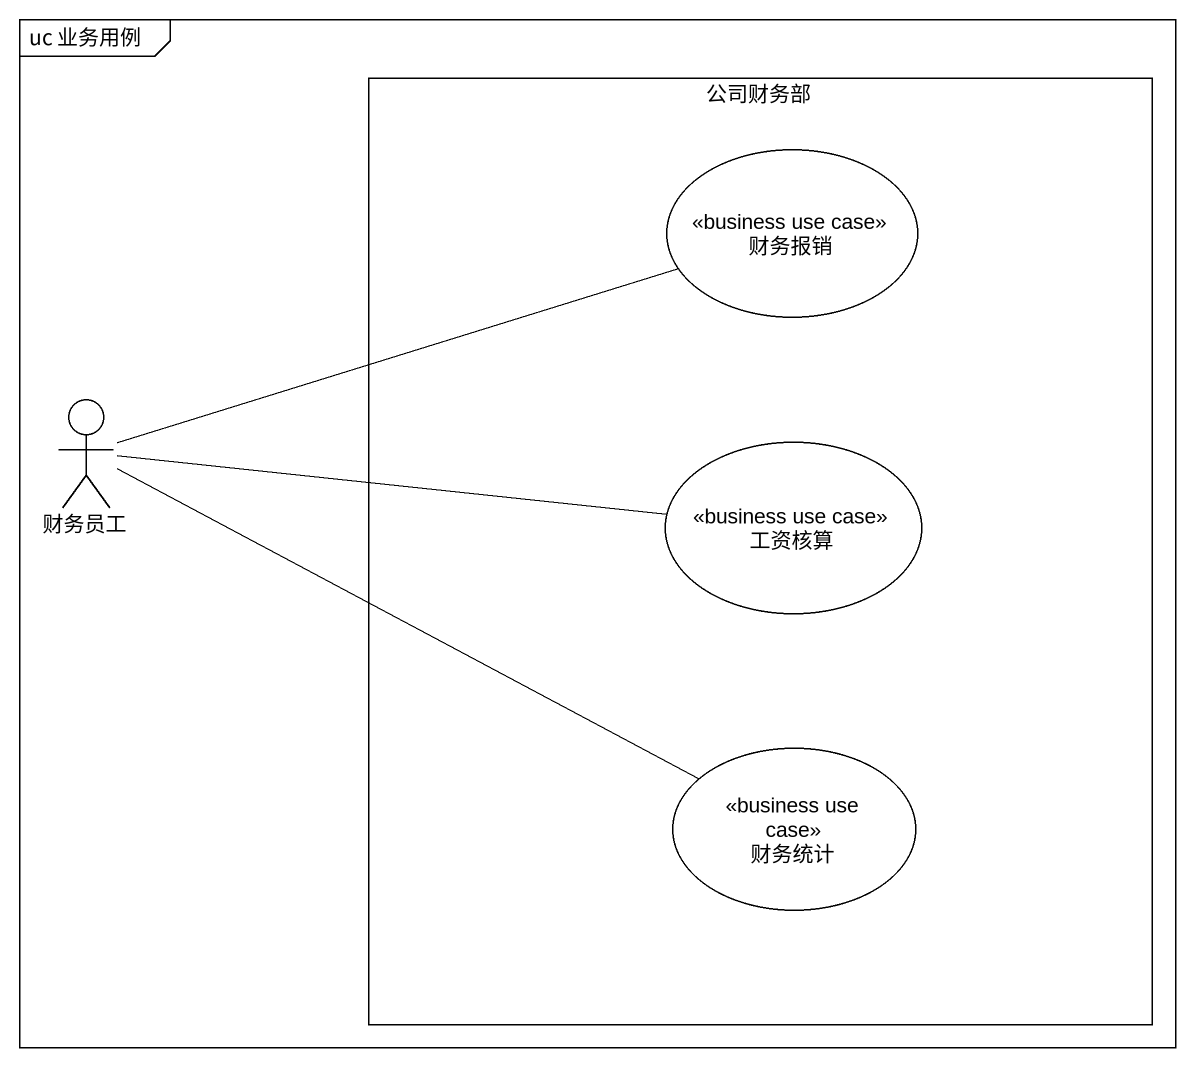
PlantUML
@startuml
mainframe uc 业务用例
rectangle 公司财务部 {
  usecase 财务报销 <<business use case>>
  usecase 工资核算 <<business use case>>
  usecase 财务统计 <<business use case>>
}
actor 财务员工
财务员工 -right- 财务报销
财务员工 -right- 工资核算
财务员工 -right- 财务统计
@enduml
